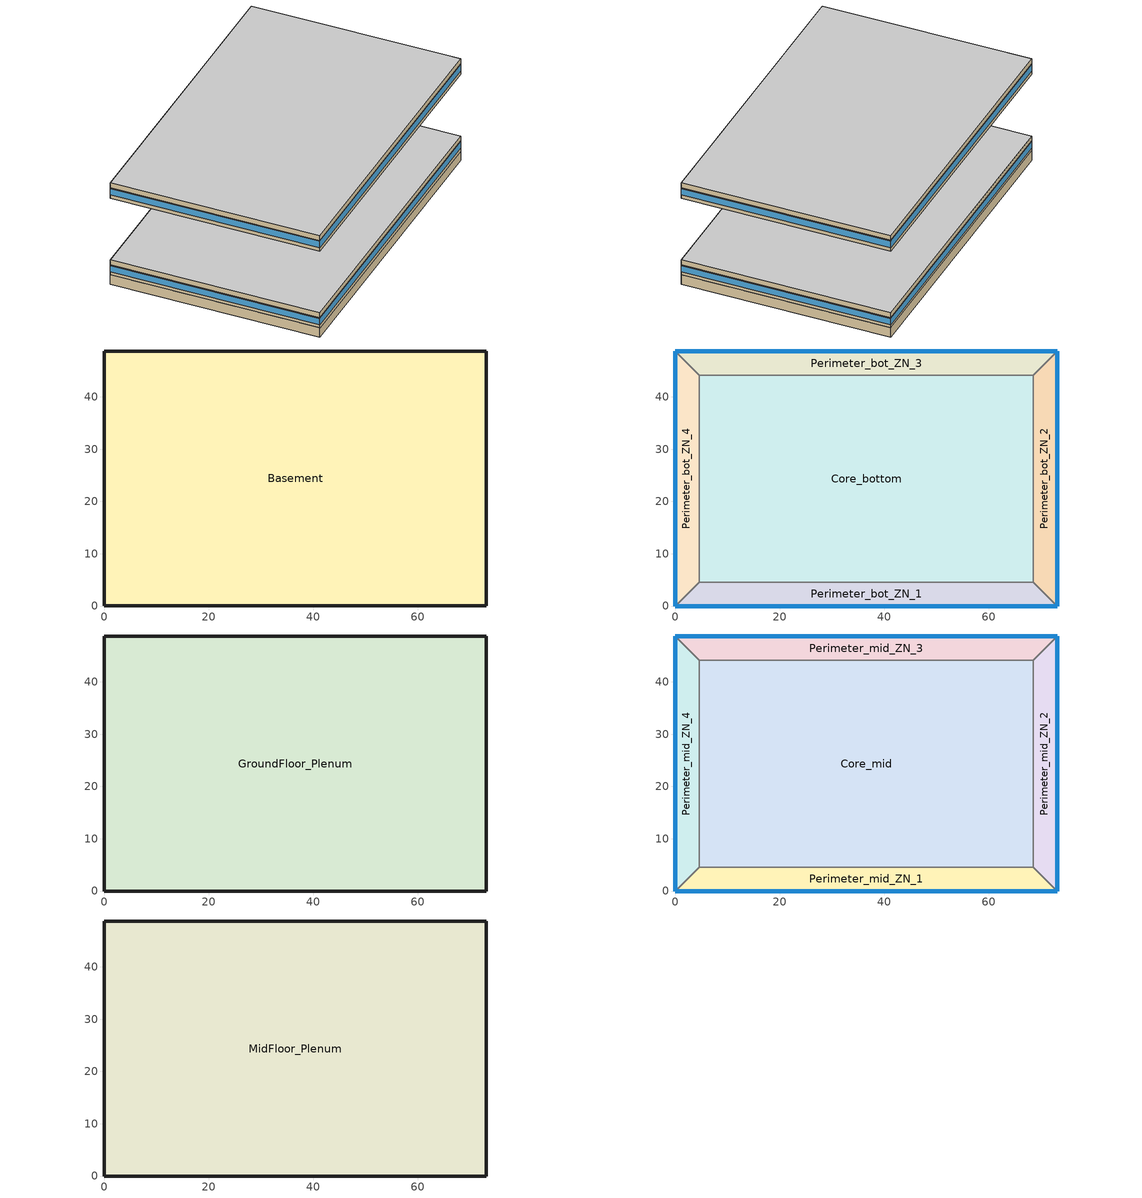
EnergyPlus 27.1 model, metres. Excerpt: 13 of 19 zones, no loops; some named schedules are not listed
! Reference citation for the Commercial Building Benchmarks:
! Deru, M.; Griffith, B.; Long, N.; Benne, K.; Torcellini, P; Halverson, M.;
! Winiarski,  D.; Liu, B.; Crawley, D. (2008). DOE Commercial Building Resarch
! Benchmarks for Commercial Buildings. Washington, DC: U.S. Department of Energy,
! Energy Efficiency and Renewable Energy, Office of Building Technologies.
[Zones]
Basement
 floor ground (Unheated - 4in Slab with Carpet_Ext-slab): 73.11,48.78 73.11,0.04 0,0.04 0,48.78 z-2.24
 wall ground (Unheated - 4in Slab with Carpet_Ext-slab): 73.11,48.78 0,48.78 0,0.04 73.11,0.04 73.11,48.78 z-2.24:0.2
Core_bottom
 floor to Basement (INT-FLOOR-TOPSIDE): 68.53,44.16 68.53,4.57 4.57,4.57 4.57,44.16 z0
 wall to Perimeter_bot_ZN_1 (Standard_Int-Wall): 4.57,4.57 68.53,4.57 z0:2.74
 wall to Perimeter_bot_ZN_4 (Standard_Int-Wall): 4.57,44.16 4.57,4.57 z0:2.74
 wall to Perimeter_bot_ZN_3 (Standard_Int-Wall): 68.53,44.16 4.57,44.16 z0:2.74
 wall to Perimeter_bot_ZN_2 (Standard_Int-Wall): 68.53,4.57 68.53,44.16 z0:2.74
Perimeter_bot_ZN_3
 floor to Basement (INT-FLOOR-TOPSIDE): 4.57,44.16 0,48.74 73.11,48.74 68.53,44.16 z0
 wall outside (Mass_R-7.6 ci_Ext-wall): 73.11,48.74 0,48.74 z0:2.74
 wall to Perimeter_bot_ZN_4 (Standard_Int-Wall): 0,48.74 4.57,44.16 z0:2.74
 wall to Perimeter_bot_ZN_2 (Standard_Int-Wall): 68.53,44.16 73.11,48.74 z0:2.74
 window (std_window_UValue_3.237_SHGC_0.49_VT_0.622): 73.11,48.74 0,48.74 z0.91:2.5
Perimeter_bot_ZN_2
 floor to Basement (INT-FLOOR-TOPSIDE): 68.53,44.16 73.11,48.74 73.11,0 68.53,4.57 z0
 wall outside (Mass_R-7.6 ci_Ext-wall): 73.11,0 73.11,48.74 z0:2.74
 wall to Perimeter_bot_ZN_1 (Standard_Int-Wall): 68.53,4.57 73.11,0 z0:2.74
 window (std_window_UValue_3.237_SHGC_0.39_VT_0.495_east): 73.11,0 73.11,48.74 z0.91:2.5
Perimeter_bot_ZN_1
 floor to Basement (INT-FLOOR-TOPSIDE): 68.53,4.57 73.11,0 0,0 4.57,4.57 z0
 wall outside (Mass_R-7.6 ci_Ext-wall): 0,0 73.11,0 z0:2.74
 wall to Perimeter_bot_ZN_4 (Standard_Int-Wall): 4.57,4.57 0,0 z0:2.74
 window (std_window_UValue_3.237_SHGC_0.39_VT_0.495): 0,0 73.11,0 z0.91:2.5
Perimeter_bot_ZN_4
 floor to Basement (INT-FLOOR-TOPSIDE): 4.57,4.57 0,0 0,48.74 4.57,44.16 z0
 wall outside (Mass_R-7.6 ci_Ext-wall): 0,48.74 0,0 z0:2.74
 window (std_window_UValue_3.237_SHGC_0.39_VT_0.495_west): 0,48.74 0,0 z0.91:2.5
GroundFloor_Plenum
 floor to Core_bottom (DropCeiling): 68.53,4.57 4.57,4.57 4.57,44.16 68.53,44.16 z2.74
 floor to Perimeter_bot_ZN_1 (DropCeiling): 4.57,4.57 68.53,4.57 73.11,0 0,0 z2.74
 floor to Perimeter_bot_ZN_2 (DropCeiling): 73.11,48.74 73.11,0 68.53,4.57 68.53,44.16 z2.74
 floor to Perimeter_bot_ZN_3 (DropCeiling): 68.53,44.16 4.57,44.16 0,48.74 73.11,48.74 z2.74
 floor to Perimeter_bot_ZN_4 (DropCeiling): 4.57,44.16 4.57,4.57 0,0 0,48.74 z2.74
 wall outside (Mass_R-7.6 ci_Ext-wall): 0,48.74 0,0 73.11,0 73.11,48.74 0,48.74 z2.74:3.96
 ceiling adiabatic (INT-FLOOR-UNDERSIDE): 73.11,0 73.11,48.74 0,48.74 0,0 z3.96
Core_mid
 floor adiabatic (INT-FLOOR-TOPSIDE): 68.53,44.16 68.53,4.57 4.57,4.57 4.57,44.16 z19.82
 wall to Perimeter_mid_ZN_1 (Standard_Int-Wall): 4.57,4.57 68.53,4.57 z19.82:22.56
 wall to Perimeter_mid_ZN_4 (Standard_Int-Wall): 4.57,44.16 4.57,4.57 z19.82:22.56
 wall to Perimeter_mid_ZN_3 (Standard_Int-Wall): 68.53,44.16 4.57,44.16 z19.82:22.56
 wall to Perimeter_mid_ZN_2 (Standard_Int-Wall): 68.53,4.57 68.53,44.16 z19.82:22.56
Perimeter_mid_ZN_3
 floor adiabatic (INT-FLOOR-TOPSIDE): 4.57,44.16 0,48.74 73.11,48.74 68.53,44.16 z19.82
 wall outside (Mass_R-7.6 ci_Ext-wall): 73.11,48.74 0,48.74 z19.82:22.56
 wall to Perimeter_mid_ZN_4 (Standard_Int-Wall): 0,48.74 4.57,44.16 z19.82:22.56
 wall to Perimeter_mid_ZN_2 (Standard_Int-Wall): 68.53,44.16 73.11,48.74 z19.82:22.56
 window (std_window_UValue_3.237_SHGC_0.49_VT_0.622): 73.11,48.74 0,48.74 z20.73:22.32
Perimeter_mid_ZN_2
 floor adiabatic (INT-FLOOR-TOPSIDE): 68.53,44.16 73.11,48.74 73.11,0 68.53,4.57 z19.82
 wall outside (Mass_R-7.6 ci_Ext-wall): 73.11,0 73.11,48.74 z19.82:22.56
 wall to Perimeter_mid_ZN_1 (Standard_Int-Wall): 68.53,4.57 73.11,0 z19.82:22.56
 window (std_window_UValue_3.237_SHGC_0.39_VT_0.495_east): 73.11,0 73.11,48.74 z20.73:22.32
Perimeter_mid_ZN_1
 floor adiabatic (INT-FLOOR-TOPSIDE): 68.53,4.57 73.11,0 0,0 4.57,4.57 z19.82
 wall outside (Mass_R-7.6 ci_Ext-wall): 0,0 73.11,0 z19.82:22.56
 wall to Perimeter_mid_ZN_4 (Standard_Int-Wall): 4.57,4.57 0,0 z19.82:22.56
 window (std_window_UValue_3.237_SHGC_0.39_VT_0.495): 0,0 73.11,0 z20.73:22.32
Perimeter_mid_ZN_4
 floor adiabatic (INT-FLOOR-TOPSIDE): 4.57,4.57 0,0 0,48.74 4.57,44.16 z19.82
 wall outside (Mass_R-7.6 ci_Ext-wall): 0,48.74 0,0 z19.82:22.56
 window (std_window_UValue_3.237_SHGC_0.39_VT_0.495_west): 0,48.74 0,0 z20.73:22.32
MidFloor_Plenum
 floor to Perimeter_mid_ZN_1 (DropCeiling): 73.11,0 0,0 4.57,4.57 68.53,4.57 z22.56
 floor to Perimeter_mid_ZN_4 (DropCeiling): 0,0 0,48.74 4.57,44.16 4.57,4.57 z22.56
 floor to Perimeter_mid_ZN_2 (DropCeiling): 73.11,0 68.53,4.57 68.53,44.16 73.11,48.74 z22.56
 floor to Perimeter_mid_ZN_3 (DropCeiling): 0,48.74 73.11,48.74 68.53,44.16 4.57,44.16 z22.56
 floor to Core_mid (DropCeiling): 68.53,4.57 4.57,4.57 4.57,44.16 68.53,44.16 z22.56
 wall outside (Mass_R-7.6 ci_Ext-wall): 73.11,48.74 0,48.74 0,0 73.11,0 73.11,48.74 z22.56:23.78
 ceiling adiabatic (INT-FLOOR-UNDERSIDE): 73.11,48.74 0,48.74 0,0 73.11,0 z23.78
[Building]
Benchmark Large Office New V1.1_3.1: North Axis {deg}=0; Terrain=City; Loads Convergence Tolerance Value {W}=0.04; Temperature Convergence Tolerance Value {deltaC}=0.2; Solar Distribution=FullInteriorAndExterior; Maximum Number of Warmup Days=25; Minimum Number of Warmup Days=6
[Site:Location]
CHICAGO_IL_USA TMY2-94846: Latitude {deg}=41.78; Longitude {deg}=-87.75; Time Zone {hr}=-6; Elevation {m}=190
[Site:GroundTemperature:BuildingSurface]
19.96, 19.94, 19.99, 20.04, 20.09, 20.17, 20.21, 20.24, 20.23, 20.2, 20.17, 20.12
[Site:WaterMainsTemperature]
Calculation Method=Correlation; Annual Average Outdoor Air Temperature {C}=9.69; Maximum Difference In Monthly Average Outdoor Air Temperatures {deltaC}=28.1
[SizingPeriod:DesignDay] Day of Month=21; Humidity Condition Type=WetBulb; Barometric Pressure {Pa}=99063; Rain Indicator=No; Snow Indicator=No; Daylight Saving Time Indicator=No; Solar Model Indicator=ASHRAEClearSky
Name | Month | Day Type | Maximum Dry-Bulb Temperature {C} | Daily Dry-Bulb Temperature Range {deltaC} | Wetbulb or DewPoint at Maximum Dry-Bulb {C} | Wind Speed {m/s} | Wind Direction {deg} | Sky Clearness
CHICAGO Ann Htg 99.6% Condns DB | 1 | WinterDesignDay | -20.6 | 0 | -20.6 | 4.9 | 270 | 0
CHICAGO Ann Clg .4% Condns DB=>MWB | 7 | SummerDesignDay | 33.2 | 10.7 | 23.8 | 5.3 | 230 | 1
[WindowMaterial:Glazing] Optical Data Type=SpectralAverage; Thickness {m}=0.003; Infrared Transmittance at Normal Incidence=0; Front Side Infrared Hemispherical Emissivity=0.9; Back Side Infrared Hemispherical Emissivity=0.9; Conductivity {W/m-K}=0.0199; Dirt Correction Factor for Solar and Visible Transmittance=1; Solar Diffusing=No
Name | Solar Transmittance at Normal Incidence | Front Side Solar Reflectance at Normal Incidence | Back Side Solar Reflectance at Normal Incidence | Visible Transmittance at Normal Incidence | Front Side Visible Reflectance at Normal Incidence | Back Side Visible Reflectance at Normal Incidence
Theoretical Glass [66] | 0.3832 | 0.5668 | 0.5668 | 0.495 | 0.455 | 0.455
Theoretical Glass [67] | 0.4826 | 0.4674 | 0.4674 | 0.6216 | 0.3284 | 0.3284
[Material] Thermal Absorptance=0.9
Name | Roughness | Thickness {m} | Conductivity {W/m-K} | Density {kg/m3} | Specific Heat {J/kg-K} | Solar Absorptance | Visible Absorptance
Roof Membrane | VeryRough | 0.0095 | 0.16 | 1121.29 | 1460 | 0.7 | 0.7
GP01 1/2 GYPSUM | Smooth | 0.0127 | 0.16 | 800 | 1090 | 0.7 | 0.5
1IN Stucco | Smooth | 0.0253 | 0.6918 | 1858 | 837 | 0.92 | 0.92
8IN Concrete HW | MediumRough | 0.2033 | 1.7296 | 2243 | 837 | 0.65 | 0.65
Wall Insulation [5] | MediumRough | 0.0453 | 0.0432 | 91 | 837 | 0.5 | 0.5
1/2IN Gypsum | Smooth | 0.0127 | 0.16 | 784.9 | 830 | 0.92 | 0.92
MAT-CC05 4 HW CONCRETE | Rough | 0.1016 | 1.311 | 2240 | 836.8 | 0.7 | 0.7
Std Wood 6inch | MediumSmooth | 0.15 | 0.12 | 540 | 1210 | 0.7 | 0.7
Std AC02 | MediumSmooth | 0.0127 | 0.057 | 288 | 1339 | 0.7 | 0.2
Std MAT-CC05 4  MW CONCRETE | Rough | 0.1 | 0.858 | 1968 | 836.8 | 0.7 | 0.2
[Material:NoMass] Roughness=VeryRough; Thermal Absorptance=0.9; Solar Absorptance=0.7; Visible Absorptance=0.8
Name | Thermal Resistance {m2-K/W}
CP02 CARPET PAD | 0.2165
Std CP02 CARPET PAD | 0.21648
[Construction]
InteriorFurnishings: Std Wood 6inch
INT-FLOOR-TOPSIDE: Std MAT-CC05 4  MW CONCRETE, Std CP02 CARPET PAD
INT-FLOOR-UNDERSIDE: Std CP02 CARPET PAD, Std MAT-CC05 4  MW CONCRETE
DropCeiling: Std AC02
std_window_UValue_3.237_SHGC_0.39_VT_0.495; std_window_UValue_3.237_SHGC_0.39_VT_0.495_east; std_window_UValue_3.237_SHGC_0.39_VT_0.495_west: Theoretical Glass [66]
std_window_UValue_3.237_SHGC_0.49_VT_0.622: Theoretical Glass [67]
IEAD_R-15 ci_Roof: Roof Membrane, Roof Insulation, Metal Decking
Standard_Int-Wall: GP01 1/2 GYPSUM, GP01 1/2 GYPSUM
Mass_R-7.6 ci_Ext-wall: 1IN Stucco, 8IN Concrete HW, Wall Insulation [5], 1/2IN Gypsum
Unheated - 4in Slab with Carpet_Ext-slab: MAT-CC05 4 HW CONCRETE, CP02 CARPET PAD
[ComponentCost:LineItem]
Name | Line Item Type | Item | Cost per Area {$/m2} | Cost per Each {$} | Quantity
Interior Furnishings | Construction | InteriorFurnishings | 1
Interior Floor | Construction | INT-FLOOR-UNDERSIDE | 15
Drop Ceiling | Construction | DropCeiling | 10
south:std_window_UValue_3.237_SHGC_0.39_VT_0.495 | Construction | std_window_UValue_3.237_SHGC_0.39_VT_0.495 | 215.97
east:std_window_UValue_3.237_SHGC_0.39_VT_0.495_east | Construction | std_window_UValue_3.237_SHGC_0.39_VT_0.495_east | 215.97
north:std_window_UValue_3.237_SHGC_0.49_VT_0.622 | Construction | std_window_UValue_3.237_SHGC_0.49_VT_0.622 | 209.729
west:std_window_UValue_3.237_SHGC_0.39_VT_0.495_west | Construction | std_window_UValue_3.237_SHGC_0.39_VT_0.495_west | 215.97
roofs:IEAD_R-15 ci_Roof | Construction | IEAD_R-15 ci_Roof | 34.3904
int-walls:Standard_Int-Wall | Construction | Standard_Int-Wall | 1
ext-walls:Mass_R-7.6 ci_Ext-wall | Construction | Mass_R-7.6 ci_Ext-wall | 42.9231
ext-slab:Unheated - 4in Slab with Carpet_Ext-slab | Construction | Unheated - 4in Slab with Carpet_Ext-slab | 24.86
Infiltration:GroundFloor_Plenum | General | GroundFloor_Plenum |  | 1 | 0.0845
Infiltration:MidFloor_Plenum | General | MidFloor_Plenum |  | 1 | 0.8447
[Zone] Type=1; Ceiling Height {m}=-9999; Floor Area {m2}=Autocalculate
Name | Multiplier | Volume {m3} | Part of Total Floor Area
Basement | 1 | 8690.42 | Yes
Core_bottom | 1 | 6948.69 | Yes
Core_mid | 10 | 6948.69 | Yes
Perimeter_bot_ZN_3 | 1 | 860.0048 | Yes
Perimeter_bot_ZN_2; Perimeter_bot_ZN_4 | 1 | 554.2198 | Yes
Perimeter_bot_ZN_1 | 1 | 860.0236 | Yes
Perimeter_mid_ZN_3 | 10 | 860.0048 | Yes
Perimeter_mid_ZN_2; Perimeter_mid_ZN_4 | 10 | 554.2198 | Yes
Perimeter_mid_ZN_1 | 10 | 860.0236 | Yes
GroundFloor_Plenum | 1 | 4344.14 | No
MidFloor_Plenum | 10 | 4344.14 | No
[InternalMass] Construction=InteriorFurnishings
Name | Zone or ZoneList | Surface Area {m2}
Basement_InternalMass_1 | Basement | 7126.212
Core_bottom_InternalMass_1 | Core_bottom | 5064.65
Core_mid_InternalMass_1 | Core_mid | 5064.65
Perimeter_bot_ZN_3_InternalMass_1 | Perimeter_bot_ZN_3 | 626.8257
Perimeter_bot_ZN_2_InternalMass_1 | Perimeter_bot_ZN_2 | 403.9503
Perimeter_bot_ZN_1_InternalMass_1 | Perimeter_bot_ZN_1 | 626.8394
Perimeter_bot_ZN_4_InternalMass_1 | Perimeter_bot_ZN_4 | 403.9503
Perimeter_mid_ZN_3_InternalMass_1 | Perimeter_mid_ZN_3 | 626.8257
Perimeter_mid_ZN_2_InternalMass_1 | Perimeter_mid_ZN_2 | 403.9503
Perimeter_mid_ZN_1_InternalMass_1 | Perimeter_mid_ZN_1 | 626.8394
Perimeter_mid_ZN_4_InternalMass_1 | Perimeter_mid_ZN_4 | 403.9503
[People] Number of People Schedule=BLDG_OCC_SCH; Number of People Calculation Method=People; Fraction Radiant=0.3; Sensible Heat Fraction=Autocalculate; Activity Level Schedule=ACTIVITY_SCH; Carbon Dioxide Generation Rate {m3/s-W}=3.82e-08; Enable ASHRAE 55 Comfort Warnings=No; Mean Radiant Temperature Calculation Type=EnclosureAveraged; Work Efficiency Schedule=WORK_EFF_SCH; Clothing Insulation Calculation Method=ClothingInsulationSchedule; Clothing Insulation Schedule=CLOTHING_SCH; Air Velocity Schedule=AIR_VELO_SCH; Thermal Comfort Model 1 Type=Fanger
Name | Zone or ZoneList or Space or SpaceList | Number of People
Basement | Basement | 95.8476
Core_bottom | Core_bottom | 136.239
Core_mid | Core_mid | 136.239
Perimeter_bot_ZN_3 | Perimeter_bot_ZN_3 | 16.8616
Perimeter_bot_ZN_2 | Perimeter_bot_ZN_2 | 10.8663
Perimeter_bot_ZN_1 | Perimeter_bot_ZN_1 | 16.862
Perimeter_bot_ZN_4 | Perimeter_bot_ZN_4 | 10.8663
Perimeter_mid_ZN_3 | Perimeter_mid_ZN_3 | 16.8616
Perimeter_mid_ZN_2 | Perimeter_mid_ZN_2 | 10.8663
Perimeter_mid_ZN_1 | Perimeter_mid_ZN_1 | 16.862
Perimeter_mid_ZN_4 | Perimeter_mid_ZN_4 | 10.8663
[Lights] Schedule=BLDG_LIGHT_SCH; Design Level Calculation Method=LightingLevel; Return Air Fraction=0; Fraction Radiant=0.7; Fraction Visible=0.2; Fraction Replaceable=1; Return Air Fraction Calculated from Plenum Temperature=No
Name | Zone or ZoneList or Space or SpaceList | Lighting Level {W}
Basement_Lights | Basement | 38339
Core_bottom_Lights | Core_bottom | 27247.8
Core_mid_Lights | Core_mid | 27247.8
Perimeter_bot_ZN_3_Lights | Perimeter_bot_ZN_3 | 3372.32
Perimeter_bot_ZN_2_Lights | Perimeter_bot_ZN_2 | 2173.25
Perimeter_bot_ZN_1_Lights | Perimeter_bot_ZN_1 | 3372.4
Perimeter_bot_ZN_4_Lights | Perimeter_bot_ZN_4 | 2173.25
Perimeter_mid_ZN_3_Lights | Perimeter_mid_ZN_3 | 3372.32
Perimeter_mid_ZN_2_Lights | Perimeter_mid_ZN_2 | 2173.25
Perimeter_mid_ZN_1_Lights | Perimeter_mid_ZN_1 | 3372.4
Perimeter_mid_ZN_4_Lights | Perimeter_mid_ZN_4 | 2173.25
[ElectricEquipment] Schedule=BLDG_EQUIP_SCH; Design Level Calculation Method=EquipmentLevel; Fraction Latent=0; Fraction Radiant=0.5; Fraction Lost=0
Name | Zone or ZoneList or Space or SpaceList | Design Level {W}
Basement_PlugMisc_Equip | Basement | 17245.4
Core_bottom_PlugMisc_Equip | Core_bottom | 20435.8
Core_mid_PlugMisc_Equip | Core_mid | 20435.8
Perimeter_bot_ZN_3_PlugMisc_Equip | Perimeter_bot_ZN_3 | 2529.24
Perimeter_bot_ZN_2_PlugMisc_Equip | Perimeter_bot_ZN_2 | 1629.94
Perimeter_bot_ZN_1_PlugMisc_Equip | Perimeter_bot_ZN_1 | 2529.3
Perimeter_bot_ZN_4_PlugMisc_Equip | Perimeter_bot_ZN_4 | 1629.94
Perimeter_mid_ZN_3_PlugMisc_Equip | Perimeter_mid_ZN_3 | 2529.24
Perimeter_mid_ZN_2_PlugMisc_Equip | Perimeter_mid_ZN_2 | 1629.94
Perimeter_mid_ZN_1_PlugMisc_Equip | Perimeter_mid_ZN_1 | 2529.3
Perimeter_mid_ZN_4_PlugMisc_Equip | Perimeter_mid_ZN_4 | 1629.94
[ZoneInfiltration:DesignFlowRate] Design Flow Rate Calculation Method=Flow/Zone; Constant Term Coefficient=1; Temperature Term Coefficient=0; Velocity Term Coefficient=0; Velocity Squared Term Coefficient=0
Name | Zone or ZoneList or Space or SpaceList | Schedule | Design Flow Rate {m3/s}
Perimeter_bot_ZN_3_Infiltration | Perimeter_bot_ZN_3 | INFIL_QUARTER_ON_SCH | 0.0597
Perimeter_bot_ZN_2_Infiltration | Perimeter_bot_ZN_2 | INFIL_QUARTER_ON_SCH | 0.04
Perimeter_bot_ZN_1_Infiltration | Perimeter_bot_ZN_1 | INFIL_QUARTER_ON_SCH | 0.0597
Perimeter_bot_ZN_4_Infiltration | Perimeter_bot_ZN_4 | INFIL_QUARTER_ON_SCH | 0.04
Perimeter_mid_ZN_3_Infiltration | Perimeter_mid_ZN_3 | INFIL_QUARTER_ON_SCH | 0.0597
Perimeter_mid_ZN_2_Infiltration | Perimeter_mid_ZN_2 | INFIL_QUARTER_ON_SCH | 0.04
Perimeter_mid_ZN_1_Infiltration | Perimeter_mid_ZN_1 | INFIL_QUARTER_ON_SCH | 0.0597
Perimeter_mid_ZN_4_Infiltration | Perimeter_mid_ZN_4 | INFIL_QUARTER_ON_SCH | 0.04
GroundFloor_Plenum_Infiltration | GroundFloor_Plenum | ALWAYS_ON | 0.0845
MidFloor_Plenum_Infiltration | MidFloor_Plenum | ALWAYS_ON | 0.0845
[Exterior:Lights]
Exterior Facade Lighting: Schedule=ALWAYS_ON; Design Level {W}=3997.5; Control Option=AstronomicalClock
[UtilityCost:Tariff]
Name | Output Meter | Conversion Factor Choice | Demand Window Length | Monthly Charge or Variable | Group
PSI_LLF_LowLoadFactorService | Electricity:Facility | kWh | HalfHour | 15 | Comm Elect
PSI_CS_CommercialElectricService | Electricity:Facility | kWh |  | 9.4 | Comm Elect
IN_EIAMonthlyRateGas | NaturalGas:Facility | MCF |  | 0 | Comm Gas
[UtilityCost:Charge:Block] Source Variable=totalEnergy; Season=Annual; Category Variable=EnergyCharges
Name | Utility Cost Charge Block | Tariff | Block Size 1 Value or Variable | Block 1 Cost per Unit Value or Variable | Block Size 2 Value or Variable | Block 2 Cost per Unit Value or Variable | Block Size 3 Value or Variable | Block 3 Cost per Unit Value or Variable | Block Size 4 Value or Variable | Block 4 Cost per Unit Value or Variable | Block Size Multiplier Value or Variable
 | AnnualEnergyCharge | PSI_LLF_LowLoadFactorService | 300 | 0.108222 | 700 | 0.087021 | 1500 | 0.07842 | remaining | 0.05832
 | AnnualDemandBaseCharge | PSI_LLF_LowLoadFactorService | 190 | 0 | 110 | 0.051773 | remaining | 0.046965 |  |  | TotalDemand
 | AnnualEnergyCharge | PSI_CS_CommercialElectricService | 300 | 0.082409 | 700 | 0.072873 | 1500 | 0.061696 | remaining | 0.041179
[UtilityCost:Charge:Simple] Season=Annual
Name | Utility Cost Charge Simple | Tariff | Source Variable | Category Variable | Cost per Unit Value or Variable
 | FuelCostAdjustEnergyCharge | PSI_LLF_LowLoadFactorService | totalEnergy | EnergyCharges | 0.002028
 | QualPollutionControlAdjustEnergyCharge | PSI_LLF_LowLoadFactorService | totalEnergy | EnergyCharges | 0.000536
 | SoxNoxRiderAdjustEnergyCharge | PSI_LLF_LowLoadFactorService | totalEnergy | EnergyCharges | 0.001127
 | DSMRiderAdjustEnergyCharge | PSI_LLF_LowLoadFactorService | totalEnergy | EnergyCharges | -0.00037
 | PurchPowerTrackerAdjustEnergyCharge | PSI_LLF_LowLoadFactorService | totalEnergy | EnergyCharges | -3.1e-05
 | MidwestISOAdjustEnergyCharge | PSI_LLF_LowLoadFactorService | totalEnergy | EnergyCharges | -0.000216
 | CleanCoalRiderEnergyCharge | PSI_LLF_LowLoadFactorService | totalEnergy | EnergyCharges | 0.000833
 | TaxofeightPercent | PSI_LLF_LowLoadFactorService | SubTotal | Taxes | 0.08
 | FuelCostAdjustEnergyCharge | PSI_CS_CommercialElectricService | totalEnergy | EnergyCharges | 0.002028
 | QualPollutionControlAdjustEnergyCharge | PSI_CS_CommercialElectricService | totalEnergy | EnergyCharges | 0.000536
 | SoxNoxRiderAdjustEnergyCharge | PSI_CS_CommercialElectricService | totalEnergy | EnergyCharges | 0.001127
 | DSMRiderAdjustEnergyCharge | PSI_CS_CommercialElectricService | totalEnergy | EnergyCharges | 0.000021
 | PurchPowerTrackerAdjustEnergyCharge | PSI_CS_CommercialElectricService | totalEnergy | EnergyCharges | 0.000034
 | MidwestISOAdjustEnergyCharge | PSI_CS_CommercialElectricService | totalEnergy | EnergyCharges | -0.000203
 | CleanCoalRiderEnergyCharge | PSI_CS_CommercialElectricService | totalEnergy | EnergyCharges | 0.000807
 | TaxofeightPercent | PSI_CS_CommercialElectricService | SubTotal | Taxes | 0.08
 | MonthlyRateGasCharge | IN_EIAMonthlyRateGas | totalEnergy | EnergyCharges | IN_MonthlyGasRates
 | TaxofEightPercent | IN_EIAMonthlyRateGas | SubTotal | Taxes | 0.08
[UtilityCost:Qualify] Variable=TotalDemand; Threshold Value or Variable=75; Season=Annual; Threshold Test=Count
Name | Utility Cost Qualify | Tariff | Qualify Type | Number of Months
 | MinDemand75kw | PSI_LLF_LowLoadFactorService | Minimum | 12
 | MaxDemand75kw | PSI_CS_CommercialElectricService | Maximum | 1
[UtilityCost:Variable]
IN_MonthlyGasRates: Tariff=IN_EIAMonthlyRateGas; Variable Type=Currency; January Value=8.22; February Value=7.51; March Value=8.97; April Value=9.01; May Value=9.16; June Value=10.44; July Value=10.32; August Value=10.13; September Value=9.2; October Value=8.18; November Value=7.83; December Value=7.63
[PythonPlugin:Instance]
EMS-based Setpoint Managers: Run During Warmup Days=Yes; Python Module=PythonPluginReplaceTraditionalManagers_LargeOffice; Plugin Class=PythonSetpointManagers
